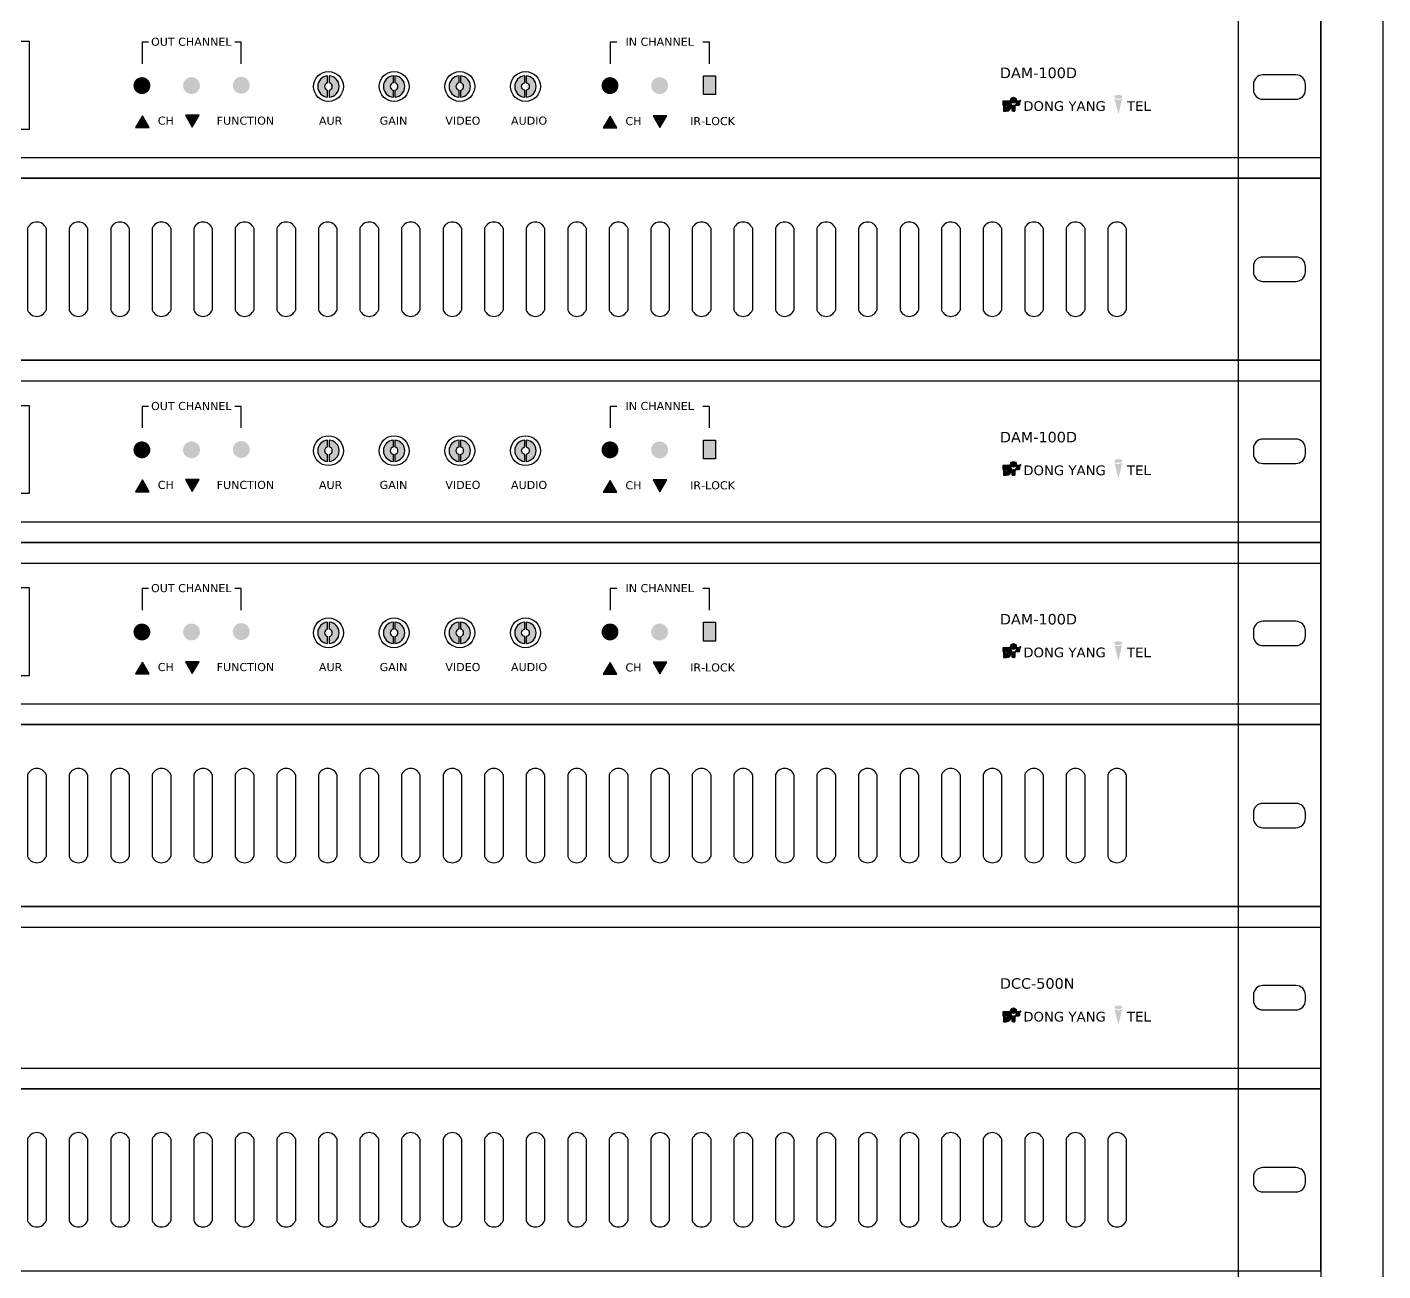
# Model space of a CAD drawing. Header units: millimetres. Extents: x 210163 to 420413, y -109 to 148391.
# Drawn here: x 260902 to 276628, y 43815 to 58238 of the extents above; entities that cross this region are included whole.
import ezdxf

# ---------------------------------------------------------------- set-up
doc = ezdxf.new("R2010")
doc.units = ezdxf.units.MM
doc.header["$LTSCALE"] = 50
doc.header["$MEASUREMENT"] = 0
doc.layers.get('0').update_dxf_attribs({"linetype": 'CONTINUOUS'})
doc.layers.add('TEXT', color=7, linetype='CONTINUOUS')
doc.styles.add('GND', font='verdana_0.ttf')

# ---------------------------------------------------------------- blocks, each defined once
blk = doc.blocks.new('Rack2-2000')
at = {"lineweight": -3}
for p, q in [((1192.00821924219, 1908.786124572464), (1192.008219242191, 104.7861245724645)), ((1212.00821924219, 1908.786124572464), (1212.008219242191, 104.7861245724645)), ((1227.00821924219, 1908.786124572464), (1227.008219242191, 104.7861245724645))]:
    blk.add_line(p, q, dxfattribs=at)
blk = doc.blocks.new('Blank(1)')
at = {"lineweight": -3}
for p, q in [((10630.16522672041, 3827.986509700993), (10150.16522672041, 3827.986509700993)), ((10630.16522672041, 3783.986509700993), (10630.16522672041, 3827.986509700993)), ((10150.16522672041, 3783.986509700993), (10630.16522672041, 3783.986509700993))]:
    blk.add_line(p, q, dxfattribs=at)
at = {"color": 0, "lineweight": -3}
for p, q in [((10317.65780420078, 3815.866262257002), (10317.65780420078, 3796.106757144988)), ((10317.65780420078, 3815.866262257002), (10317.65780420078, 3796.106757144988)), ((10322.12242956867, 3815.866262257002), (10322.12242956867, 3796.106757144988)), ((10322.12242956867, 3815.866262257002), (10322.12242956867, 3796.106757144988)), ((10327.69710560589, 3815.866262257002), (10327.69710560589, 3796.106757144988)), ((10327.69710560589, 3815.866262257002), (10327.69710560589, 3796.106757144988)), ((10332.16173097378, 3815.866262257002), (10332.16173097378, 3796.106757144988)), ((10332.16173097378, 3815.866262257002), (10332.16173097378, 3796.106757144988)), ((10337.73640701099, 3815.866262257002), (10337.73640701099, 3796.106757144988)), ((10337.73640701099, 3815.866262257002), (10337.73640701099, 3796.106757144988)), ((10342.20103237888, 3815.866262257002), (10342.20103237888, 3796.106757144988)), ((10342.20103237888, 3815.866262257002), (10342.20103237888, 3796.106757144988)), ((10347.7757084161, 3815.866262257002), (10347.7757084161, 3796.106757144988)), ((10347.7757084161, 3815.866262257002), (10347.7757084161, 3796.106757144988)), ((10352.24033378387, 3815.866262257002), (10352.24033378387, 3796.106757144988)), ((10352.24033378387, 3815.866262257002), (10352.24033378387, 3796.106757144988)), ((10357.81500982108, 3815.866262257002), (10357.81500982108, 3796.106757144988)), ((10357.81500982108, 3815.866262257002), (10357.81500982108, 3796.106757144988)), ((10362.27963518897, 3815.866262257002), (10362.27963518897, 3796.106757144988)), ((10362.27963518897, 3815.866262257002), (10362.27963518897, 3796.106757144988)), ((10367.85431122619, 3815.866262257002), (10367.85431122619, 3796.106757144988)), ((10367.85431122619, 3815.866262257002), (10367.85431122619, 3796.106757144988)), ((10372.31893659408, 3815.866262257002), (10372.31893659408, 3796.106757144988)), ((10372.31893659408, 3815.866262257002), (10372.31893659408, 3796.106757144988)), ((10377.8936126313, 3815.866262257002), (10377.8936126313, 3796.106757144988)), ((10377.8936126313, 3815.866262257002), (10377.8936126313, 3796.106757144988)), ((10382.35823799919, 3815.866262257002), (10382.35823799919, 3796.106757144988)), ((10382.35823799919, 3815.866262257002), (10382.35823799919, 3796.106757144988)), ((10387.93291403641, 3815.866262257002), (10387.93291403641, 3796.106757144988)), ((10387.93291403641, 3815.866262257002), (10387.93291403641, 3796.106757144988)), ((10392.39753940417, 3815.866262257002), (10392.39753940417, 3796.106757144988)), ((10392.39753940417, 3815.866262257002), (10392.39753940417, 3796.106757144988)), ((10397.97221544139, 3815.866262257002), (10397.97221544139, 3796.106757144988)), ((10397.97221544139, 3815.866262257002), (10397.97221544139, 3796.106757144988)), ((10402.43684080928, 3815.866262257002), (10402.43684080928, 3796.106757144988)), ((10402.43684080928, 3815.866262257002), (10402.43684080928, 3796.106757144988)), ((10408.01151684649, 3815.866262257002), (10408.01151684649, 3796.106757144988)), ((10408.01151684649, 3815.866262257002), (10408.01151684649, 3796.106757144988)), ((10412.47614221438, 3815.866262257002), (10412.47614221438, 3796.106757144988)), ((10412.47614221438, 3815.866262257002), (10412.47614221438, 3796.106757144988)), ((10418.0508182516, 3815.866262257002), (10418.0508182516, 3796.106757144988)), ((10418.0508182516, 3815.866262257002), (10418.0508182516, 3796.106757144988)), ((10422.51544361949, 3815.866262257002), (10422.51544361949, 3796.106757144988)), ((10422.51544361949, 3815.866262257002), (10422.51544361949, 3796.106757144988)), ((10428.09011965671, 3815.866262257002), (10428.09011965671, 3796.106757144988)), ((10428.09011965671, 3815.866262257002), (10428.09011965671, 3796.106757144988)), ((10432.5547450246, 3815.866262257002), (10432.5547450246, 3796.106757144988)), ((10432.5547450246, 3815.866262257002), (10432.5547450246, 3796.106757144988)), ((10438.12942106182, 3815.866262257002), (10438.12942106182, 3796.106757144988)), ((10438.12942106182, 3815.866262257002), (10438.12942106182, 3796.106757144988)), ((10442.5940464297, 3815.866262257002), (10442.5940464297, 3796.106757144988)), ((10442.5940464297, 3815.866262257002), (10442.5940464297, 3796.106757144988)), ((10448.16872246692, 3815.866262257002), (10448.16872246692, 3796.106757144988)), ((10448.16872246692, 3815.866262257002), (10448.16872246692, 3796.106757144988)), ((10452.63334783481, 3815.866262257002), (10452.63334783481, 3796.106757144988)), ((10452.63334783481, 3815.866262257002), (10452.63334783481, 3796.106757144988)), ((10458.20802387203, 3815.866262257002), (10458.20802387203, 3796.106757144988)), ((10458.20802387203, 3815.866262257002), (10458.20802387203, 3796.106757144988)), ((10462.67264923979, 3815.866262257002), (10462.67264923979, 3796.106757144988)), ((10462.67264923979, 3815.866262257002), (10462.67264923979, 3796.106757144988)), ((10468.24732527714, 3815.866262257002), (10468.24732527714, 3796.106757144988)), ((10468.24732527714, 3815.866262257002), (10468.24732527714, 3796.106757144988)), ((10472.7119506449, 3815.866262257002), (10472.7119506449, 3796.106757144988)), ((10472.7119506449, 3815.866262257002), (10472.7119506449, 3796.106757144988)), ((10478.28662668212, 3815.866262257002), (10478.28662668212, 3796.106757144988)), ((10478.28662668212, 3815.866262257002), (10478.28662668212, 3796.106757144988)), ((10482.75125205001, 3815.866262257002), (10482.75125205001, 3796.106757144988)), ((10482.75125205001, 3815.866262257002), (10482.75125205001, 3796.106757144988)), ((10488.32592808722, 3815.866262257002), (10488.32592808722, 3796.106757144988)), ((10488.32592808722, 3815.866262257002), (10488.32592808722, 3796.106757144988)), ((10492.79055345512, 3815.866262257002), (10492.79055345512, 3796.106757144988)), ((10492.79055345512, 3815.866262257002), (10492.79055345512, 3796.106757144988)), ((10498.36522949233, 3815.866262257002), (10498.36522949233, 3796.106757144988)), ((10498.36522949233, 3815.866262257002), (10498.36522949233, 3796.106757144988)), ((10502.82985486022, 3815.866262257002), (10502.82985486022, 3796.106757144988)), ((10502.82985486022, 3815.866262257002), (10502.82985486022, 3796.106757144988)), ((10508.40453089731, 3815.866262257002), (10508.40453089731, 3796.106757144988)), ((10508.40453089731, 3815.866262257002), (10508.40453089731, 3796.106757144988)), ((10508.40453089731, 3815.866262257002), (10508.40453089731, 3796.106757144988)), ((10508.40453089731, 3815.866262257002), (10508.40453089731, 3796.106757144988)), ((10512.8691562652, 3815.866262257002), (10512.8691562652, 3796.106757144988)), ((10512.8691562652, 3815.866262257002), (10512.8691562652, 3796.106757144988)), ((10512.8691562652, 3815.866262257002), (10512.8691562652, 3796.106757144988)), ((10512.8691562652, 3815.866262257002), (10512.8691562652, 3796.106757144988)), ((10518.44383230242, 3815.866262257002), (10518.44383230242, 3796.106757144988)), ((10518.44383230242, 3815.866262257002), (10518.44383230242, 3796.106757144988)), ((10518.44383230242, 3815.866262257002), (10518.44383230242, 3796.106757144988)), ((10522.90845767031, 3815.866262257002), (10522.90845767031, 3796.106757144988)), ((10522.90845767031, 3815.866262257002), (10522.90845767031, 3796.106757144988)), ((10522.90845767031, 3815.866262257002), (10522.90845767031, 3796.106757144988)), ((10528.48313370753, 3815.866262257002), (10528.48313370753, 3796.106757144988)), ((10528.48313370753, 3815.866262257002), (10528.48313370753, 3796.106757144988)), ((10532.94775907542, 3815.866262257002), (10532.94775907542, 3796.106757144988)), ((10532.94775907542, 3815.866262257002), (10532.94775907542, 3796.106757144988)), ((10538.52243511264, 3815.866262257002), (10538.52243511264, 3796.106757144988)), ((10538.52243511264, 3815.866262257002), (10538.52243511264, 3796.106757144988)), ((10542.9870604804, 3815.866262257002), (10542.9870604804, 3796.106757144988)), ((10542.9870604804, 3815.866262257002), (10542.9870604804, 3796.106757144988)), ((10548.56173651762, 3815.866262257002), (10548.56173651762, 3796.106757144988)), ((10548.56173651762, 3815.866262257002), (10548.56173651762, 3796.106757144988)), ((10553.02636188563, 3815.866262257002), (10553.02636188563, 3796.106757144988)), ((10553.02636188563, 3815.866262257002), (10553.02636188563, 3796.106757144988)), ((10558.60103792285, 3815.866262257002), (10558.60103792285, 3796.106757144988)), ((10558.60103792285, 3815.866262257002), (10558.60103792285, 3796.106757144988)), ((10563.06566329074, 3815.866262257002), (10563.06566329074, 3796.106757144988)), ((10563.06566329074, 3815.866262257002), (10563.06566329074, 3796.106757144988)), ((10568.64033932796, 3815.866262257002), (10568.64033932796, 3796.106757144988)), ((10568.64033932796, 3815.866262257002), (10568.64033932796, 3796.106757144988)), ((10573.10496469585, 3815.866262257002), (10573.10496469585, 3796.106757144988)), ((10573.10496469585, 3815.866262257002), (10573.10496469585, 3796.106757144988)), ((10578.67964073306, 3815.866262257002), (10578.67964073306, 3796.106757144988)), ((10583.14426610083, 3815.866262257002), (10583.14426610083, 3796.106757144988))]:
    blk.add_line(p, q, dxfattribs=at)
at = {"lineweight": -3}
blk.add_lwpolyline([(10613.87152746772, 3806.622998853604), (10613.87152746772, 3805.350020548385, 0.4142135623730952), (10616.17643476879, 3803.045113247435), (10624.15401867228, 3803.045113247435, 0.4142135623730951), (10626.45892597311, 3805.350020548385), (10626.45892597311, 3806.622998853604, 0.414213562373096), (10624.15401867228, 3808.927906154553), (10616.17643476879, 3808.927906154553, 0.4142135623730951)], format="xyb", close=True, dxfattribs=at)
at = {"color": 0, "lineweight": -3}
for centre, start, end in [((10319.89011688466, 3814.98573747581), 21.52651193566103, 158.473488064339), ((10319.89011688466, 3814.98573747581), 21.52651193566103, 158.473488064339), ((10329.92941828977, 3814.98573747581), 21.52651193566103, 158.473488064339), ((10329.92941828977, 3814.98573747581), 21.52651193566103, 158.473488064339), ((10339.96871969488, 3814.98573747581), 21.52651193566103, 158.473488064339), ((10339.96871969488, 3814.98573747581), 21.52651193566103, 158.473488064339), ((10350.00802109986, 3814.98573747581), 21.52651193566103, 158.473488064339), ((10350.00802109986, 3814.98573747581), 21.52651193566103, 158.473488064339), ((10360.04732250497, 3814.98573747581), 21.52651193566103, 158.473488064339), ((10360.04732250497, 3814.98573747581), 21.52651193566103, 158.473488064339), ((10370.0866239102, 3814.98573747581), 21.52651193566103, 158.473488064339), ((10370.0866239102, 3814.98573747581), 21.52651193566103, 158.473488064339), ((10380.1259253153, 3814.98573747581), 21.52651193566103, 158.473488064339), ((10380.1259253153, 3814.98573747581), 21.52651193566103, 158.473488064339), ((10390.16522672041, 3814.98573747581), 21.52651193566103, 158.473488064339), ((10390.16522672041, 3814.98573747581), 21.52651193566103, 158.473488064339), ((10400.20452812539, 3814.98573747581), 21.52651193566103, 158.473488064339), ((10400.20452812539, 3814.98573747581), 21.52651193566103, 158.473488064339), ((10410.2438295305, 3814.98573747581), 21.52651193566103, 158.473488064339), ((10410.2438295305, 3814.98573747581), 21.52651193566103, 158.473488064339), ((10420.28313093561, 3814.98573747581), 21.52651193566103, 158.473488064339), ((10420.28313093561, 3814.98573747581), 21.52651193566103, 158.473488064339), ((10430.32243234059, 3814.98573747581), 21.52651193566103, 158.473488064339), ((10430.32243234059, 3814.98573747581), 21.52651193566103, 158.473488064339), ((10440.3617337457, 3814.98573747581), 21.52651193566103, 158.473488064339), ((10440.3617337457, 3814.98573747581), 21.52651193566103, 158.473488064339), ((10450.4010351508, 3814.98573747581), 21.52651193566103, 158.473488064339), ((10450.4010351508, 3814.98573747581), 21.52651193566103, 158.473488064339), ((10460.44033655591, 3814.98573747581), 21.52651193566103, 158.473488064339), ((10460.44033655591, 3814.98573747581), 21.52651193566103, 158.473488064339), ((10470.47963796089, 3814.98573747581), 21.52651193566103, 158.473488064339), ((10470.47963796089, 3814.98573747581), 21.52651193566103, 158.473488064339), ((10480.518939366, 3814.98573747581), 21.52651193566103, 158.473488064339), ((10480.518939366, 3814.98573747581), 21.52651193566103, 158.473488064339), ((10490.55824077123, 3814.98573747581), 21.52651193566103, 158.473488064339), ((10490.55824077123, 3814.98573747581), 21.52651193566103, 158.473488064339), ((10500.59754217634, 3814.98573747581), 21.52651193566103, 158.473488064339), ((10500.59754217634, 3814.98573747581), 21.52651193566103, 158.473488064339), ((10510.63684358132, 3814.98573747581), 21.52651193566103, 158.473488064339), ((10510.63684358132, 3814.98573747581), 21.52651193566103, 158.473488064339), ((10510.63684358132, 3814.98573747581), 21.52651193566103, 158.473488064339), ((10510.63684358132, 3814.98573747581), 21.52651193566103, 158.473488064339), ((10520.67614498643, 3814.98573747581), 21.52651193566103, 158.473488064339), ((10520.67614498643, 3814.98573747581), 21.52651193566103, 158.473488064339), ((10520.67614498643, 3814.98573747581), 21.52651193566103, 158.473488064339), ((10530.71544639154, 3814.98573747581), 21.52651193566103, 158.473488064339), ((10530.71544639154, 3814.98573747581), 21.52651193566103, 158.473488064339), ((10540.75474779652, 3814.98573747581), 21.52651193566103, 158.473488064339), ((10540.75474779652, 3814.98573747581), 21.52651193566103, 158.473488064339), ((10550.79404920163, 3814.98573747581), 21.52651193566103, 158.473488064339), ((10550.79404920163, 3814.98573747581), 21.52651193566103, 158.473488064339), ((10560.83335060673, 3814.98573747581), 21.52651193566103, 158.473488064339), ((10560.83335060673, 3814.98573747581), 21.52651193566103, 158.473488064339), ((10570.87265201184, 3814.98573747581), 21.52651193566103, 158.473488064339), ((10570.87265201184, 3814.98573747581), 21.52651193566103, 158.473488064339), ((10580.91195341694, 3814.98573747581), 21.52651193566103, 158.473488064339), ((10319.89011688466, 3796.98728192618), 201.526511935661, 338.4734880643389), ((10319.89011688466, 3796.98728192618), 201.526511935661, 338.4734880643389), ((10329.92941828977, 3796.98728192618), 201.526511935661, 338.4734880643389), ((10329.92941828977, 3796.98728192618), 201.526511935661, 338.4734880643389), ((10339.96871969488, 3796.98728192618), 201.526511935661, 338.4734880643389), ((10339.96871969488, 3796.98728192618), 201.526511935661, 338.4734880643389), ((10350.00802109986, 3796.98728192618), 201.526511935661, 338.4734880643389), ((10350.00802109986, 3796.98728192618), 201.526511935661, 338.4734880643389), ((10360.04732250497, 3796.98728192618), 201.526511935661, 338.4734880643389), ((10360.04732250497, 3796.98728192618), 201.526511935661, 338.4734880643389), ((10370.0866239102, 3796.98728192618), 201.526511935661, 338.4734880643389), ((10370.0866239102, 3796.98728192618), 201.526511935661, 338.4734880643389), ((10380.1259253153, 3796.98728192618), 201.526511935661, 338.4734880643389), ((10380.1259253153, 3796.98728192618), 201.526511935661, 338.4734880643389), ((10390.16522672041, 3796.98728192618), 201.526511935661, 338.4734880643389), ((10390.16522672041, 3796.98728192618), 201.526511935661, 338.4734880643389), ((10400.20452812539, 3796.98728192618), 201.526511935661, 338.4734880643389), ((10400.20452812539, 3796.98728192618), 201.526511935661, 338.4734880643389), ((10410.2438295305, 3796.98728192618), 201.526511935661, 338.4734880643389), ((10410.2438295305, 3796.98728192618), 201.526511935661, 338.4734880643389), ((10420.28313093561, 3796.98728192618), 201.526511935661, 338.4734880643389), ((10420.28313093561, 3796.98728192618), 201.526511935661, 338.4734880643389), ((10430.32243234059, 3796.98728192618), 201.526511935661, 338.4734880643389), ((10430.32243234059, 3796.98728192618), 201.526511935661, 338.4734880643389), ((10440.3617337457, 3796.98728192618), 201.526511935661, 338.4734880643389), ((10440.3617337457, 3796.98728192618), 201.526511935661, 338.4734880643389), ((10450.4010351508, 3796.98728192618), 201.526511935661, 338.4734880643389), ((10450.4010351508, 3796.98728192618), 201.526511935661, 338.4734880643389), ((10460.44033655591, 3796.98728192618), 201.526511935661, 338.4734880643389), ((10460.44033655591, 3796.98728192618), 201.526511935661, 338.4734880643389), ((10470.47963796089, 3796.98728192618), 201.526511935661, 338.4734880643389), ((10470.47963796089, 3796.98728192618), 201.526511935661, 338.4734880643389), ((10480.518939366, 3796.98728192618), 201.526511935661, 338.4734880643389), ((10480.518939366, 3796.98728192618), 201.526511935661, 338.4734880643389), ((10490.55824077123, 3796.98728192618), 201.526511935661, 338.4734880643389), ((10490.55824077123, 3796.98728192618), 201.526511935661, 338.4734880643389), ((10500.59754217634, 3796.98728192618), 201.526511935661, 338.4734880643389), ((10500.59754217634, 3796.98728192618), 201.526511935661, 338.4734880643389), ((10510.63684358132, 3796.98728192618), 201.526511935661, 338.4734880643389), ((10510.63684358132, 3796.98728192618), 201.526511935661, 338.4734880643389), ((10510.63684358132, 3796.98728192618), 201.526511935661, 338.4734880643389), ((10510.63684358132, 3796.98728192618), 201.526511935661, 338.4734880643389), ((10520.67614498643, 3796.98728192618), 201.526511935661, 338.4734880643389), ((10520.67614498643, 3796.98728192618), 201.526511935661, 338.4734880643389), ((10520.67614498643, 3796.98728192618), 201.526511935661, 338.4734880643389), ((10530.71544639154, 3796.98728192618), 201.526511935661, 338.4734880643389), ((10530.71544639154, 3796.98728192618), 201.526511935661, 338.4734880643389), ((10540.75474779652, 3796.98728192618), 201.526511935661, 338.4734880643389), ((10540.75474779652, 3796.98728192618), 201.526511935661, 338.4734880643389), ((10550.79404920163, 3796.98728192618), 201.526511935661, 338.4734880643389), ((10550.79404920163, 3796.98728192618), 201.526511935661, 338.4734880643389), ((10560.83335060673, 3796.98728192618), 201.526511935661, 338.4734880643389), ((10560.83335060673, 3796.98728192618), 201.526511935661, 338.4734880643389), ((10570.87265201184, 3796.98728192618), 201.526511935661, 338.4734880643389), ((10570.87265201184, 3796.98728192618), 201.526511935661, 338.4734880643389), ((10580.91195341694, 3796.98728192618), 201.526511935661, 338.4734880643389)]:
    blk.add_arc(centre, 2.39969660771025, start, end, dxfattribs=at)
blk = doc.blocks.new('CHANNEL COMBINER')
at = {"layer": 'TEXT', "lineweight": -3}
h = blk.add_hatch(color=254, dxfattribs=at)
edge = h.paths.add_edge_path()
edge.add_ellipse((2126526.343684486, 1968775.557127766), major_axis=(-0.4812834065326116, 0.4812834065326116), ratio=0.9999999996309424, start_angle=225.0000000105727, end_angle=405.0000000105727)
edge.add_ellipse((2126526.343684486, 1968775.557127766), major_axis=(-0.4812834065326116, 0.4812834065326116), ratio=0.9999999996309424, start_angle=45.00000001057271, end_angle=225.0000000105727)
h = blk.add_hatch(color=254, dxfattribs=at)
edge = h.paths.add_edge_path()
edge.add_ellipse((2126551.69349029, 1968776.081005031), major_axis=(0.9672853192375892, 3e-16), ratio=0.4376593208088981, start_angle=192.1223906112213, end_angle=347.8776093887787, ccw=False)
edge.add_line((2126550.747774229, 1968775.992103052), (2126551.69349029, 1968772.094146574))
edge.add_line((2126551.69349029, 1968772.094146574), (2126552.639206351, 1968775.992103052))
edge = h.paths.add_edge_path()
edge.add_ellipse((2126551.69349029, 1968776.391234825), major_axis=(0.9672853192314504, 4.826934000000013e-10), ratio=0.4376593208116754, start_angle=-6.532858033726872e-08, end_angle=359.9999999346714)
h = blk.add_hatch(color=254, dxfattribs=at)
edge = h.paths.add_edge_path()
edge.add_line((2126524.598891473, 1968775.262396313), (2126523.74977494, 1968775.262396313))
edge.add_line((2126523.74977494, 1968775.262396313), (2126523.74977494, 1968774.310394393))
edge.add_line((2126523.74977494, 1968774.310394393), (2126524.667895863, 1968774.310394393))
edge.add_arc((2126524.667895863, 1968774.080600449), 0.2297939439477471, -90.00000000432078, 89.99999999567922, ccw=False)
edge.add_line((2126524.667895863, 1968773.850806505), (2126524.333131925, 1968773.850806505))
edge.add_line((2126524.333131925, 1968773.850806505), (2126524.333131925, 1968774.212843225))
edge.add_line((2126524.333131925, 1968774.212843225), (2126523.934233553, 1968774.212843225))
edge.add_line((2126523.934233553, 1968774.212843225), (2126523.934233553, 1968772.898804585))
edge.add_line((2126523.934233553, 1968772.898804585), (2126524.598891473, 1968772.898804585))
edge.add_arc((2126524.598891473, 1968774.080600449), 1.181795863668959, 270.0000000000707, 450.0000000000707)
h = blk.add_hatch(dxfattribs=at)
h.set_pattern_fill('ANGLE', color=254, scale=0.0048775583978623, style=0)
h.set_pattern_definition([(0, (2126496.351638819, 1968625.210195088), (0, 0.0340697454090683), [0.0247779966611406, -0.0092917487479277]), (90, (2126496.351638819, 1968625.210195088), (-0.0340697454090683, 0), [0.0247779966611406, -0.0092917487479277])])
edge = h.paths.add_edge_path()
edge.add_line((2126526.373807406, 1968774.212684754), (2126526.373807406, 1968772.898804585))
edge.add_line((2126526.373807406, 1968772.898804585), (2126526.555146592, 1968772.898804585))
edge.add_arc((2126526.555146592, 1968773.093906921), 0.1951023359278894, 270.0000000125462, 359.9999999874537)
edge.add_line((2126526.750248928, 1968773.093906921), (2126526.750248928, 1968773.990105793))
edge.add_arc((2126527.070537528, 1968773.990105793), 0.3202885999797003, 90.00000000809843, 179.9999999919015, ccw=False)
edge.add_line((2126527.070537528, 1968774.310394393), (2126527.66938315, 1968774.310394393))
edge.add_ellipse((2126527.66938315, 1968774.505496729), major_axis=(-0.1379581848159432, 0.1379581848159432), ratio=0.9999999987502578, start_angle=134.9999999641975, end_angle=225.0000000358025)
edge.add_line((2126527.864485486, 1968774.505496729), (2126527.864485486, 1968775.229099418))
edge.add_line((2126527.864485486, 1968775.229099418), (2126527.951129308, 1968775.289998898))
edge.add_ellipse((2126528.003418701, 1968775.383627462), major_axis=(0.110889073047033, 0.04580683820386372), ratio=0.7777833198178966, start_angle=225.5122469753792, end_angle=551.2932104421664)
edge.add_line((2126527.901653665, 1968775.321817665), (2126527.817112829, 1968775.262396313))
edge.add_line((2126527.817112829, 1968775.262396313), (2126527.137858115, 1968775.262396313))
edge.add_ellipse((2126527.137858115, 1968775.092374325), major_axis=(-0.1202237003895396, 0.1202237003895396), ratio=0.9999999987603514, start_angle=-45.00000003551331, end_angle=81.12871090266911)
edge.add_line((2126527.000532285, 1968774.992129163), (2126527.000532285, 1968774.924386442))
edge.add_ellipse((2126526.400879339, 1968774.820643168), major_axis=(0.4303175121891616, 0.4303175121891616), ratio=0.9999999994344716, start_angle=222.450346132576, end_angle=324.81532886271077, ccw=False)
edge = h.paths.add_edge_path()
edge.add_ellipse((2126526.286489634, 1968774.820643168), major_axis=(0.4303175121902896, 0.4303175121902896), ratio=0.9999999996037598, start_angle=125.18467111133799, end_angle=227.5496538510692, ccw=False)
edge.add_line((2126525.686836688, 1968774.924386442), (2126525.686836688, 1968774.992129163))
edge.add_ellipse((2126525.549510857, 1968775.092374325), major_axis=(-0.1202237005223157, 0.1202237005223157), ratio=0.99999999880465, start_angle=188.871289211111, end_angle=314.9999999657556)
edge.add_line((2126525.549510857, 1968775.262396313), (2126524.598891473, 1968775.262396313))
edge.add_arc((2126524.598891472, 1968774.080600449), 1.181795863676272, 9.428929798689808, 89.99999997677162, ccw=False)
edge.add_ellipse((2126525.616831445, 1968773.990105793), major_axis=(-0.2264782410381537, 0.2264782410381537), ratio=0.9999999994500964, start_angle=225.0000000574043, end_angle=287.5007052545735, ccw=False)
edge.add_line((2126525.937120045, 1968773.990105793), (2126525.937120045, 1968773.093906921))
edge.add_arc((2126526.13222238, 1968773.093906921), 0.1951023359278895, 180.0000000125463, 269.9999999874537)
edge.add_line((2126526.13222238, 1968772.898804585), (2126526.313561567, 1968772.898804585))
edge.add_line((2126526.313561567, 1968772.898804585), (2126526.313561567, 1968774.212684754))
at = {"lineweight": -3}
for p, q in [((2126120.613170241, 1968795.700386137), (2126600.613170241, 1968795.700386137)), ((2126120.613170241, 1968761.700386138), (2126600.613170241, 1968761.700386138))]:
    blk.add_line(p, q, dxfattribs=at)
at = {"color": 4, "lineweight": -3}
blk.add_lwpolyline([(2126600.613170241, 1968800.700386137), (2126120.613170241, 1968800.700386137), (2126120.613170241, 1968756.700386137), (2126600.613170241, 1968756.700386137)], close=True, dxfattribs=at)
at = {"lineweight": -3}
blk.add_lwpolyline([(2126584.319470989, 1968779.33687529), (2126584.319470989, 1968778.063896985, 0.4142135623730952), (2126586.62437829, 1968775.758989684), (2126594.601962193, 1968775.758989684, 0.4142135623730951), (2126596.906869494, 1968778.063896985), (2126596.906869494, 1968779.33687529, 0.414213562373096), (2126594.601962193, 1968781.641782591), (2126586.62437829, 1968781.641782591, 0.4142135623730951)], format="xyb", close=True, dxfattribs=at)
at = {"layer": 'TEXT', "color": 254, "lineweight": -3}
for p, q in [((2126525.549510857, 1968775.262396313), (2126524.598891473, 1968775.262396313)), ((2126525.686836688, 1968774.924386442), (2126525.686836688, 1968774.992129163)), ((2126525.937120045, 1968773.990105793), (2126525.937120045, 1968773.093906921)), ((2126526.313561567, 1968772.898804585), (2126526.13222238, 1968772.898804585)), ((2126526.313561567, 1968774.212684754), (2126526.313561567, 1968772.898804585))]:
    blk.add_line(p, q, dxfattribs=at)
blk.add_lwpolyline([(2126523.934233553, 1968774.212843225), (2126523.934233553, 1968772.898804585), (2126524.598891473, 1968772.898804585, 1.000000000000005), (2126524.598891473, 1968775.262396313), (2126523.74977494, 1968775.262396313), (2126523.74977494, 1968774.310394393), (2126524.667895863, 1968774.310394393, -0.9999999999999998), (2126524.667895863, 1968773.850806505), (2126524.333131925, 1968773.850806505), (2126524.333131925, 1968774.212843225)], format="xyb", close=True, dxfattribs=at)
blk.add_lwpolyline([(2126527.901653665, 1968775.321817665), (2126527.817112829, 1968775.262396313), (2126527.137858115, 1968775.262396313, 0.6135735587382025), (2126527.000532285, 1968774.992129163), (2126527.000532285, 1968774.924386442, -0.4789318693612534), (2126526.373807406, 1968774.212684754), (2126526.373807406, 1968772.898804585), (2126526.555146592, 1968772.898804585, 0.4142135623730883), (2126526.750248928, 1968773.093906921), (2126526.750248928, 1968773.990105793, -0.4142135623730951), (2126527.070537528, 1968774.310394393), (2126527.66938315, 1968774.310394393, 0.4142135623730951), (2126527.864485486, 1968774.505496729), (2126527.864485486, 1968775.229099418), (2126527.951129308, 1968775.289998898)], format="xyb", dxfattribs=at)
blk.add_circle((2126526.343684486, 1968775.557127766), 0.6806375207188391, dxfattribs=at)
for centre, radius, start, end in [((2126525.549510857, 1968775.092374325), 0.1700219875688007, 323.8712892650907, 90), ((2126526.286489633, 1968774.820643168), 0.6085608618221425, 170.1846711219205, 272.5496536851732), ((2126525.616831445, 1968773.990105793), 0.320288599922157, 0, 62.50070513961334), ((2126526.13222238, 1968773.093906921), 0.1951023359144927, 180, 270)]:
    blk.add_arc(centre, radius, start, end, dxfattribs=at)
blk.add_ellipse((2126528.003418701, 1968775.383627462), major_axis=(0.110889073047033, 0.0458068382038638), ratio=0.7777833198178963, start_param=3.935931213290991, end_param=9.621881666105786, dxfattribs=at)
at = {"color": 4, "lineweight": -3, "style": 'GND'}
for s, height, p in [('DCC-500N', 2.536330366972833, (2126523.057956289, 1968780.86657683)), ('DONG YANG     TEL', 2.341228031087666, (2126528.711904171, 1968772.944977974))]:
    blk.add_text(s, height=height, dxfattribs=at).set_placement(p)
blk = doc.blocks.new('DAM-100D')
at = {"lineweight": -3}
h = blk.add_hatch(color=9, dxfattribs=at)
edge = h.paths.add_edge_path()
edge.add_ellipse((2122013.94416659, 1941784.286572036), major_axis=(-1.445316197481881, 1.445316197481881), ratio=0.9999999999817961, start_angle=45.0000000005215, end_angle=225.0000000005215)
edge.add_ellipse((2122013.94416659, 1941784.286572036), major_axis=(-1.445316197666633, 1.445316197666633), ratio=0.9999999998427833, start_angle=225.0000000045039, end_angle=405.0000000045039)
h = blk.add_hatch(color=9, dxfattribs=at)
edge = h.paths.add_edge_path()
edge.add_ellipse((2122025.925530038, 1941784.286572036), major_axis=(1.445316197519193, 1.445316197519192), ratio=0.9999999999884869, start_angle=134.9999999996702, end_angle=314.9999999996701)
edge.add_ellipse((2122025.925530038, 1941784.286572036), major_axis=(-1.445316197645962, 1.445316197645962), ratio=0.9999999998130666, start_angle=225.0000000053552, end_angle=405.0000000053552)
h = blk.add_hatch(color=9, dxfattribs=at)
edge = h.paths.add_edge_path()
edge.add_ellipse((2122037.953760608, 1941784.380848653), major_axis=(1.445316197519193, 1.445316197519192), ratio=0.9999999999884869, start_angle=134.9999999996702, end_angle=314.9999999996701)
edge.add_ellipse((2122037.953760608, 1941784.380848653), major_axis=(-1.445316197645962, 1.445316197645962), ratio=0.9999999998130666, start_angle=225.0000000053552, end_angle=405.0000000053552)
h = blk.add_hatch(color=256, dxfattribs=at)
edge = h.paths.add_edge_path()
edge.add_line((2122059.223713066, 1941786.661172354), (2122059.223713066, 1941784.989405533))
edge.add_ellipse((2122059.028610731, 1941784.08343927), major_axis=(0.6553013777396002, 0.6553013777396002), ratio=0.9999999994033109, start_angle=237.1531974833002, end_angle=392.8468025508875, ccw=False)
edge.add_line((2122059.223713066, 1941783.177473007), (2122059.223713066, 1941781.505706185))
edge.add_ellipse((2122059.028610731, 1941784.08343927), major_axis=(-1.827945948522575, 1.827945948522575), ratio=0.9999999994033116, start_angle=139.3283254148197, end_angle=310.6716745509925)
edge = h.paths.add_edge_path()
edge.add_ellipse((2122059.028610731, 1941784.08343927), major_axis=(1.827945948522576, 1.827945948522576), ratio=0.9999999994033112, start_angle=49.3283254490075, end_angle=220.6716745851802)
edge.add_line((2122058.833508395, 1941781.505706185), (2122058.833508395, 1941783.177473007))
edge.add_ellipse((2122059.028610731, 1941784.08343927), major_axis=(-0.6553013778966009, 0.6553013778966009), ratio=0.9999999994033107, start_angle=-32.84680255088739, end_angle=122.8468025166998, ccw=False)
edge.add_line((2122058.833508395, 1941784.989405532), (2122058.833508395, 1941786.661172354))
h = blk.add_hatch(color=256, dxfattribs=at)
edge = h.paths.add_edge_path()
edge.add_line((2122075.0941178, 1941786.661172354), (2122075.0941178, 1941784.989405533))
edge.add_ellipse((2122074.899015464, 1941784.08343927), major_axis=(0.6553013777396002, 0.6553013777396002), ratio=0.9999999994033109, start_angle=237.1531974833002, end_angle=392.8468025508875, ccw=False)
edge.add_line((2122075.0941178, 1941783.177473007), (2122075.0941178, 1941781.505706185))
edge.add_ellipse((2122074.899015464, 1941784.08343927), major_axis=(-1.827945948522575, 1.827945948522575), ratio=0.9999999994033116, start_angle=139.3283254148197, end_angle=310.6716745509925)
edge = h.paths.add_edge_path()
edge.add_ellipse((2122074.899015464, 1941784.08343927), major_axis=(1.827945948522576, 1.827945948522576), ratio=0.9999999994033112, start_angle=49.3283254490075, end_angle=220.6716745851802)
edge.add_line((2122074.703913128, 1941781.505706185), (2122074.703913128, 1941783.177473007))
edge.add_ellipse((2122074.899015464, 1941784.08343927), major_axis=(-0.6553013778966009, 0.6553013778966009), ratio=0.9999999994033107, start_angle=-32.84680255088739, end_angle=122.8468025166998, ccw=False)
edge.add_line((2122074.703913128, 1941784.989405532), (2122074.703913128, 1941786.661172354))
h = blk.add_hatch(color=256, dxfattribs=at)
edge = h.paths.add_edge_path()
edge.add_line((2122090.964522533, 1941786.661172354), (2122090.964522533, 1941784.989405533))
edge.add_ellipse((2122090.769420197, 1941784.08343927), major_axis=(0.6553013777396002, 0.6553013777396002), ratio=0.9999999994033109, start_angle=237.1531974833002, end_angle=392.8468025508875, ccw=False)
edge.add_line((2122090.964522533, 1941783.177473007), (2122090.964522533, 1941781.505706185))
edge.add_ellipse((2122090.769420197, 1941784.08343927), major_axis=(-1.827945948522575, 1.827945948522575), ratio=0.9999999994033116, start_angle=139.3283254148197, end_angle=310.6716745509925)
edge = h.paths.add_edge_path()
edge.add_ellipse((2122090.769420197, 1941784.08343927), major_axis=(1.827945948522576, 1.827945948522576), ratio=0.9999999994033112, start_angle=49.3283254490075, end_angle=220.6716745851802)
edge.add_line((2122090.574317861, 1941781.505706185), (2122090.574317861, 1941783.177473007))
edge.add_ellipse((2122090.769420197, 1941784.08343927), major_axis=(-0.6553013778966009, 0.6553013778966009), ratio=0.9999999994033107, start_angle=-32.84680255088739, end_angle=122.8468025166998, ccw=False)
edge.add_line((2122090.574317861, 1941784.989405532), (2122090.574317861, 1941786.661172354))
h = blk.add_hatch(color=256, dxfattribs=at)
edge = h.paths.add_edge_path()
edge.add_line((2122106.834927266, 1941786.661172354), (2122106.834927266, 1941784.989405533))
edge.add_ellipse((2122106.639824931, 1941784.08343927), major_axis=(0.6553013777396002, 0.6553013777396002), ratio=0.9999999994033109, start_angle=237.1531974833002, end_angle=392.8468025508875, ccw=False)
edge.add_line((2122106.834927266, 1941783.177473007), (2122106.834927266, 1941781.505706185))
edge.add_ellipse((2122106.639824931, 1941784.08343927), major_axis=(-1.827945948522575, 1.827945948522575), ratio=0.9999999994033116, start_angle=139.3283254148197, end_angle=310.6716745509925)
edge = h.paths.add_edge_path()
edge.add_ellipse((2122106.639824931, 1941784.08343927), major_axis=(1.827945948522576, 1.827945948522576), ratio=0.9999999994033112, start_angle=49.3283254490075, end_angle=220.6716745851802)
edge.add_line((2122106.444722595, 1941781.505706185), (2122106.444722595, 1941783.177473007))
edge.add_ellipse((2122106.639824931, 1941784.08343927), major_axis=(-0.6553013778966009, 0.6553013778966009), ratio=0.9999999994033107, start_angle=-32.84680255088739, end_angle=122.8468025166998, ccw=False)
edge.add_line((2122106.444722595, 1941784.989405532), (2122106.444722595, 1941786.661172354))
h = blk.add_hatch(color=9, dxfattribs=at)
edge = h.paths.add_edge_path()
edge.add_ellipse((2122127.065228712, 1941784.286572036), major_axis=(-1.445316197481881, 1.445316197481881), ratio=0.9999999999817961, start_angle=45.0000000005215, end_angle=225.0000000005215)
edge.add_ellipse((2122127.065228712, 1941784.286572036), major_axis=(-1.445316197666633, 1.445316197666633), ratio=0.9999999998427833, start_angle=225.0000000045039, end_angle=405.0000000045039)
h = blk.add_hatch(color=9, dxfattribs=at)
edge = h.paths.add_edge_path()
edge.add_ellipse((2122139.04659216, 1941784.286572036), major_axis=(1.445316197519193, 1.445316197519192), ratio=0.9999999999884869, start_angle=134.9999999996702, end_angle=314.9999999996701)
edge.add_ellipse((2122139.04659216, 1941784.286572036), major_axis=(-1.445316197645962, 1.445316197645962), ratio=0.9999999998130666, start_angle=225.0000000053552, end_angle=405.0000000053552)
blk.add_hatch(color=4, dxfattribs=at).paths.add_polyline_path([(2122149.683480019, 1941782.104996065), (2122152.520646393, 1941782.104996065), (2122152.520646393, 1941786.621054746), (2122149.683480019, 1941786.621054746)])
h = blk.add_hatch(color=254, dxfattribs=at)
edge = h.paths.add_edge_path()
edge.add_line((2122222.81687562, 1941780.494617774), (2122221.967759088, 1941780.494617774))
edge.add_line((2122221.967759088, 1941780.494617774), (2122221.967759088, 1941779.542615854))
edge.add_line((2122221.967759088, 1941779.542615854), (2122222.88588001, 1941779.542615854))
edge.add_ellipse((2122222.88588001, 1941779.31282191), major_axis=(-0.1624888560410533, 0.1624888560410533), ratio=0.9999999998491722, start_angle=134.9999999956791, end_angle=314.9999999956791, ccw=False)
edge.add_line((2122222.88588001, 1941779.083027966), (2122222.551116072, 1941779.083027966))
edge.add_line((2122222.551116072, 1941779.083027966), (2122222.551116072, 1941779.445064686))
edge.add_line((2122222.551116072, 1941779.445064686), (2122222.1522177, 1941779.445064686))
edge.add_line((2122222.1522177, 1941779.445064686), (2122222.1522177, 1941778.131026046))
edge.add_line((2122222.1522177, 1941778.131026046), (2122222.81687562, 1941778.131026046))
edge.add_ellipse((2122222.81687562, 1941779.31282191), major_axis=(0.8356558691785338, 0.8356558691785338), ratio=0.9999999999975351, start_angle=225.0000000000706, end_angle=405.0000000000705)
h = blk.add_hatch(dxfattribs=at)
h.set_pattern_fill('ANGLE', color=254, scale=0.0048775583978623, style=0)
h.set_pattern_definition([(0, (2122194.569622966, 1941630.442416549), (0, 0.0340697454090683), [0.0247779966611406, -0.0092917487479277]), (90, (2122194.569622966, 1941630.442416549), (-0.0340697454090683, 0), [0.0247779966611406, -0.0092917487479277])])
edge = h.paths.add_edge_path()
edge.add_line((2122224.591791553, 1941779.444906215), (2122224.591791553, 1941778.131026046))
edge.add_line((2122224.591791553, 1941778.131026046), (2122224.773130739, 1941778.131026046))
edge.add_ellipse((2122224.773130739, 1941778.326128382), major_axis=(0.1379581847599464, 0.1379581847599464), ratio=0.999999999562052, start_angle=225.0000000125463, end_angle=314.9999999874536)
edge.add_line((2122224.968233075, 1941778.326128382), (2122224.968233075, 1941779.222327254))
edge.add_ellipse((2122225.288521675, 1941779.222327254), major_axis=(0.2264782409823917, 0.2264782409823917), ratio=0.9999999997173082, start_angle=45.00000000809848, end_angle=134.9999999919015, ccw=False)
edge.add_line((2122225.288521675, 1941779.542615854), (2122225.887367297, 1941779.542615854))
edge.add_ellipse((2122225.887367297, 1941779.73771819), major_axis=(-0.1379581848159432, 0.1379581848159432), ratio=0.9999999987502579, start_angle=134.9999999641974, end_angle=225.0000000358025)
edge.add_line((2122226.082469633, 1941779.73771819), (2122226.082469633, 1941780.461320879))
edge.add_line((2122226.082469633, 1941780.461320878), (2122226.169113455, 1941780.522220358))
edge.add_ellipse((2122226.221402848, 1941780.615848922), major_axis=(0.110889073047033, 0.04580683820386372), ratio=0.7777833198178966, start_angle=225.5122469753792, end_angle=551.2932104421664)
edge.add_line((2122226.119637812, 1941780.554039126), (2122226.035096976, 1941780.494617774))
edge.add_line((2122226.035096976, 1941780.494617774), (2122225.355842263, 1941780.494617774))
edge.add_ellipse((2122225.355842263, 1941780.324595786), major_axis=(-0.1202237003895396, 0.1202237003895396), ratio=0.9999999987603514, start_angle=-45.00000003551331, end_angle=81.12871090266911)
edge.add_line((2122225.218516432, 1941780.224350624), (2122225.218516432, 1941780.156607903))
edge.add_ellipse((2122224.618863486, 1941780.052864628), major_axis=(0.4303175121891616, 0.4303175121891616), ratio=0.9999999994344716, start_angle=222.450346132576, end_angle=324.8153288627108, ccw=False)
edge = h.paths.add_edge_path()
edge.add_ellipse((2122224.504473781, 1941780.052864628), major_axis=(0.4303175121902893, 0.4303175121902893), ratio=0.9999999996037604, start_angle=125.18467111133799, end_angle=227.5496538510692, ccw=False)
edge.add_line((2122223.904820835, 1941780.156607903), (2122223.904820835, 1941780.224350624))
edge.add_ellipse((2122223.767495004, 1941780.324595786), major_axis=(-0.1202237005223157, 0.1202237005223157), ratio=0.9999999988046492, start_angle=188.871289211111, end_angle=314.9999999657556)
edge.add_line((2122223.767495004, 1941780.494617774), (2122222.81687562, 1941780.494617774))
edge.add_ellipse((2122222.816875619, 1941779.31282191), major_axis=(-0.8356558691837048, 0.8356558691837048), ratio=0.9999999999772322, start_angle=234.4289297986897, end_angle=314.9999999767716, ccw=False)
edge.add_ellipse((2122223.834815592, 1941779.222327254), major_axis=(-0.2264782410381537, 0.2264782410381537), ratio=0.9999999994500964, start_angle=225.0000000574043, end_angle=287.5007052545735, ccw=False)
edge.add_line((2122224.155104192, 1941779.222327254), (2122224.155104192, 1941778.326128382))
edge.add_ellipse((2122224.350206528, 1941778.326128382), major_axis=(-0.1379581847599464, 0.1379581847599464), ratio=0.999999999562052, start_angle=45.00000001254627, end_angle=134.9999999874536)
edge.add_line((2122224.350206528, 1941778.131026046), (2122224.531545714, 1941778.131026046))
edge.add_line((2122224.531545714, 1941778.131026046), (2122224.531545714, 1941779.444906215))
h = blk.add_hatch(color=254, dxfattribs=at)
edge = h.paths.add_edge_path()
edge.add_ellipse((2122224.561668633, 1941780.789349227), major_axis=(-0.4812834065326116, 0.4812834065326116), ratio=0.9999999996309424, start_angle=225.0000000105727, end_angle=405.0000000105727)
edge.add_ellipse((2122224.561668633, 1941780.789349227), major_axis=(-0.4812834065326116, 0.4812834065326116), ratio=0.9999999996309424, start_angle=45.00000001057271, end_angle=225.0000000105727)
h = blk.add_hatch(color=254, dxfattribs=at)
edge = h.paths.add_edge_path()
edge.add_ellipse((2122249.911474437, 1941781.313226492), major_axis=(0.9672853192375892, 3e-16), ratio=0.4376593208088981, start_angle=192.1223906112213, end_angle=347.8776093887787, ccw=False)
edge.add_line((2122248.965758376, 1941781.224324513), (2122249.911474437, 1941777.326368035))
edge.add_line((2122249.911474437, 1941777.326368035), (2122250.857190498, 1941781.224324513))
edge = h.paths.add_edge_path()
edge.add_ellipse((2122249.911474437, 1941781.623456286), major_axis=(0.9672853192314504, 4.826934000000013e-10), ratio=0.4376593208116754, start_angle=-6.532858033726872e-08, end_angle=359.9999999346714)
at = {"color": 3, "lineweight": -3}
for p, q in [((2122298.831154388, 1941805.932607598), (2121818.831154388, 1941805.932607598)), ((2122298.831154388, 1941761.932607598), (2122298.831154388, 1941805.932607598)), ((2121818.831154388, 1941800.932607598), (2122298.831154388, 1941800.932607598)), ((2121818.831154388, 1941766.932607598), (2122298.831154388, 1941766.932607598)), ((2121818.831154388, 1941761.932607598), (2122298.831154388, 1941761.932607598))]:
    blk.add_line(p, q, dxfattribs=at)
at = {"lineweight": -3}
for p, q in [((2121986.805588807, 1941794.941945909), (2121978.842551262, 1941794.941945909)), ((2121986.805588807, 1941773.785866794), (2121986.805588807, 1941794.941945909)), ((2122058.833508395, 1941784.989405532), (2122058.833508395, 1941786.661172354)), ((2122059.223713066, 1941786.661172354), (2122059.223713066, 1941784.989405532)), ((2122074.703913128, 1941784.989405532), (2122074.703913128, 1941786.661172354)), ((2122075.0941178, 1941786.661172354), (2122075.0941178, 1941784.989405532)), ((2122090.574317861, 1941784.989405532), (2122090.574317861, 1941786.661172354)), ((2122090.964522533, 1941786.661172354), (2122090.964522533, 1941784.989405532)), ((2122058.833508395, 1941781.505706185), (2122058.833508395, 1941783.177473007)), ((2122059.223713066, 1941783.177473007), (2122059.223713066, 1941781.505706185)), ((2122074.703913128, 1941781.505706185), (2122074.703913128, 1941783.177473007)), ((2122075.0941178, 1941783.177473007), (2122075.0941178, 1941781.505706185)), ((2122090.574317861, 1941781.505706185), (2122090.574317861, 1941783.177473007)), ((2122090.964522533, 1941783.177473007), (2122090.964522533, 1941781.505706185)), ((2121948.010054503, 1941773.785866794), (2121986.805588807, 1941773.785866794))]:
    blk.add_line(p, q, dxfattribs=at)
at = {"color": 254, "lineweight": -3}
for p, q in [((2122223.767495004, 1941780.494617774), (2122222.81687562, 1941780.494617774)), ((2122223.904820835, 1941780.156607903), (2122223.904820835, 1941780.224350624)), ((2122224.531545714, 1941779.444906215), (2122224.531545714, 1941778.131026046)), ((2122224.155104192, 1941779.222327254), (2122224.155104192, 1941778.326128382)), ((2122224.531545714, 1941778.131026046), (2122224.350206528, 1941778.131026046))]:
    blk.add_line(p, q, dxfattribs=at)
at = {"color": 4, "lineweight": -3}
for p, q in [((2122014.070251882, 1941777.015096199), (2122012.417421925, 1941774.152310737)), ((2122015.723081839, 1941774.152310737), (2122014.070251882, 1941777.015096199)), ((2122027.751312408, 1941777.109372817), (2122024.445652493, 1941777.109372817)), ((2122024.445652493, 1941777.109372817), (2122026.09848245, 1941774.246587354)), ((2122026.098482451, 1941774.246587354), (2122027.751312408, 1941777.109372817)), ((2122127.076683315, 1941776.920819582), (2122125.423853358, 1941774.05803412)), ((2122128.729513273, 1941774.05803412), (2122127.076683315, 1941776.920819582)), ((2122140.757743841, 1941777.0150962), (2122137.452083927, 1941777.0150962)), ((2122137.452083926, 1941777.0150962), (2122139.104913884, 1941774.152310737)), ((2122139.104913884, 1941774.152310737), (2122140.757743841, 1941777.0150962)), ((2122012.417421925, 1941774.152310737), (2122015.723081839, 1941774.152310737)), ((2122125.423853358, 1941774.05803412), (2122128.729513273, 1941774.05803412))]:
    blk.add_line(p, q, dxfattribs=at)
at = {"lineweight": -3}
for points in [[(2122015.555354506, 1941794.771219636), (2122013.971977682, 1941794.771219636), (2122013.971977682, 1941789.571490612)], [(2122037.948750829, 1941789.571490612), (2122037.948750829, 1941794.771219636), (2122036.365374005, 1941794.771219636)], [(2122128.676416628, 1941794.771219636), (2122127.093039804, 1941794.771219636), (2122127.093039804, 1941789.571490612)], [(2122151.069812951, 1941789.571490612), (2122151.069812951, 1941794.771219636), (2122149.486436127, 1941794.771219636)]]:
    blk.add_lwpolyline(points, dxfattribs=at)
for points in [[(2122106.444722595, 1941786.661172354, 0.9271726499455296), (2122106.444722595, 1941781.505706185), (2122106.444722595, 1941783.177473007, -0.8075728530872467), (2122106.444722595, 1941784.989405532)], [(2122106.834927266, 1941784.989405532, -0.8075728530872476), (2122106.834927266, 1941783.177473007), (2122106.834927266, 1941781.505706185, 0.9271726499455304), (2122106.834927266, 1941786.661172354)], [(2122282.537455136, 1941784.569096751), (2122282.537455136, 1941783.296118445, 0.4142135623730952), (2122284.842362437, 1941780.991211144), (2122292.81994634, 1941780.991211144, 0.4142135623730951), (2122295.124853641, 1941783.296118445), (2122295.124853641, 1941784.569096751, 0.414213562373096), (2122292.81994634, 1941786.874004052), (2122284.842362437, 1941786.874004052, 0.4142135623730951)]]:
    blk.add_lwpolyline(points, format="xyb", close=True, dxfattribs=at)
at = {"color": 140, "lineweight": -3}
blk.add_lwpolyline([(2122149.683480019, 1941786.621054746), (2122152.520646393, 1941786.621054746), (2122152.520646393, 1941782.104996065), (2122149.683480019, 1941782.104996065)], close=True, dxfattribs=at)
at = {"color": 254, "lineweight": -3}
blk.add_lwpolyline([(2122222.1522177, 1941779.445064686), (2122222.1522177, 1941778.131026046), (2122222.81687562, 1941778.131026046, 1.000000000000005), (2122222.81687562, 1941780.494617774), (2122221.967759088, 1941780.494617774), (2122221.967759088, 1941779.542615854), (2122222.88588001, 1941779.542615854, -0.9999999999999998), (2122222.88588001, 1941779.083027966), (2122222.551116072, 1941779.083027966), (2122222.551116072, 1941779.445064686)], format="xyb", close=True, dxfattribs=at)
blk.add_lwpolyline([(2122226.119637812, 1941780.554039126), (2122226.035096976, 1941780.494617774), (2122225.355842263, 1941780.494617774, 0.6135735587382025), (2122225.218516432, 1941780.224350624), (2122225.218516432, 1941780.156607903, -0.4789318693612534), (2122224.591791553, 1941779.444906215), (2122224.591791553, 1941778.131026046), (2122224.773130739, 1941778.131026046, 0.4142135623730883), (2122224.968233075, 1941778.326128382), (2122224.968233075, 1941779.222327254, -0.4142135623730951), (2122225.288521675, 1941779.542615854), (2122225.887367297, 1941779.542615854, 0.4142135623730951), (2122226.082469633, 1941779.73771819), (2122226.082469633, 1941780.461320878), (2122226.169113455, 1941780.522220359)], format="xyb", dxfattribs=at)
at = {"lineweight": -3}
for centre in [(2122059.028610731, 1941784.08343927), (2122074.899015464, 1941784.08343927), (2122090.769420197, 1941784.08343927), (2122106.639824931, 1941784.08343927)]:
    blk.add_circle(centre, 3.609393214418117, dxfattribs=at)
at = {"color": 254, "lineweight": -3}
blk.add_circle((2122224.561668633, 1941780.789349227), 0.6806375207188391, dxfattribs=at)
at = {"lineweight": -3}
for centre, radius, start, end in [((2122059.028610731, 1941784.08343927), 2.585105950887063, 94.3283254435991, 265.6716745564009), ((2122059.028610731, 1941784.08343927), 2.585105950887063, 274.3283254435991, 85.67167455640087), ((2122074.899015464, 1941784.08343927), 2.585105950887063, 94.3283254435991, 265.6716745564009), ((2122074.899015464, 1941784.08343927), 2.585105950887063, 274.3283254435991, 85.67167455640087), ((2122090.769420197, 1941784.08343927), 2.585105950887063, 94.3283254435991, 265.6716745564009), ((2122090.769420197, 1941784.08343927), 2.585105950887063, 274.3283254435991, 85.67167455640087), ((2122059.028610731, 1941784.08343927), 0.9267360956749148, 102.1531974800043, 257.8468025199957), ((2122059.028610731, 1941784.08343927), 0.9267360956749148, 282.1531974800043, 77.84680251999566), ((2122074.899015464, 1941784.08343927), 0.9267360956749148, 102.1531974800043, 257.8468025199957), ((2122074.899015464, 1941784.08343927), 0.9267360956749148, 282.1531974800043, 77.84680251999566), ((2122090.769420197, 1941784.08343927), 0.9267360956749148, 102.1531974800043, 257.8468025199957), ((2122090.769420197, 1941784.08343927), 0.9267360956749148, 282.1531974800043, 77.84680251999566)]:
    blk.add_arc(centre, radius, start, end, dxfattribs=at)
at = {"color": 254, "lineweight": -3}
for centre, radius, start, end in [((2122223.767495004, 1941780.324595786), 0.1700219875688007, 323.8712892699584, 90), ((2122224.504473781, 1941780.052864628), 0.6085608618221425, 170.184671117441, 272.5496536771643), ((2122223.834815592, 1941779.222327254), 0.320288599922157, 0, 62.5007051523733), ((2122224.350206528, 1941778.326128382), 0.1951023359144927, 180, 270)]:
    blk.add_arc(centre, radius, start, end, dxfattribs=at)
blk.add_ellipse((2122226.221402848, 1941780.615848922), major_axis=(0.110889073047033, 0.04580683820386374), ratio=0.7777833198178965, start_param=3.935931213290991, end_param=9.621881666105786, dxfattribs=at)
at = {"color": 4, "lineweight": -3}
for points in [[(2122015.723081839, 1941774.152310737), (2122014.070251882, 1941777.015096199), (2122015.723081839, 1941774.152310737), (2122012.417421924, 1941774.152310737)], [(2122024.445652493, 1941777.109372817), (2122026.098482451, 1941774.246587354), (2122024.445652493, 1941777.109372817), (2122027.751312408, 1941777.109372817)], [(2122128.729513272, 1941774.05803412), (2122127.076683315, 1941776.920819582), (2122128.729513272, 1941774.05803412), (2122125.423853358, 1941774.05803412)], [(2122137.452083927, 1941777.0150962), (2122139.104913884, 1941774.152310737), (2122137.452083927, 1941777.0150962), (2122140.757743841, 1941777.0150962)]]:
    blk.add_solid(points, dxfattribs=at)
at = {"color": 6, "lineweight": -3, "style": 'GND'}
for s, p in [('OUT CHANNEL', (2122016.158559734, 1941793.90779807)), ('IN CHANNEL', (2122130.796756509, 1941793.90779807)), ('CH', (2122017.783926883, 1941774.842137169)), ('FUNCTION', (2122032.012266437, 1941774.842137169)), ('AUR', (2122056.718925258, 1941774.842137169)), ('GAIN', (2122071.392776914, 1941774.842137169)), ('VIDEO', (2122087.263181647, 1941774.842137169)), ('AUDIO', (2122103.133586381, 1941774.842137169)), ('CH', (2122130.790358317, 1941774.747860552)), ('IR-LOCK', (2122146.416809818, 1941774.747860552))]:
    blk.add_text(s, height=1.951023359084501, dxfattribs=at).set_placement(p)
at = {"color": 3, "lineweight": -3, "style": 'GND'}
for s, height, p in [('DAM-100D', 2.536330366972833, (2122221.275940436, 1941786.098798291)), ('DONG YANG     TEL', 2.341228031087666, (2122226.929888318, 1941778.177199434))]:
    blk.add_text(s, height=height, dxfattribs=at).set_placement(p)

msp = doc.modelspace()

# ---------------------------------------------------------------- block references
at = {"lineweight": -3}
for name, p, xscale, yscale, zscale in [('Rack2-2000', (217731.5899933176, 30337.16561808755), 48, 48, 48), ('DAM-100D', (-101594435.9089966, -93148085.86564545), 47.99999999910593, 47.99999999910593, 47.99999999910593), ('Blank(1)', (-234339.93649377, -127256.4523354966), 48, 48, 48), ('DAM-100D', (-101594435.8991248, -93152309.86112833), 47.99999999910593, 47.99999999910593, 47.99999999910593), ('DAM-100D', (-101594435.9040607, -93154421.8611283), 47.99999999910593, 47.99999999910593, 47.99999999910593), ('Blank(1)', (-234339.9463656057, -133592.4523352527), 48, 48, 48), ('CHANNEL COMBINER', (-101800921.4476546, -94454394.71840416), 48, 48, 48), ('Blank(1)', (-234339.9463655978, -137816.4523352326), 48, 48, 48)]:
    msp.add_blockref(name, p, dxfattribs=dict(at, xscale=xscale, yscale=yscale, zscale=zscale))

doc.saveas('drawing.dxf')
